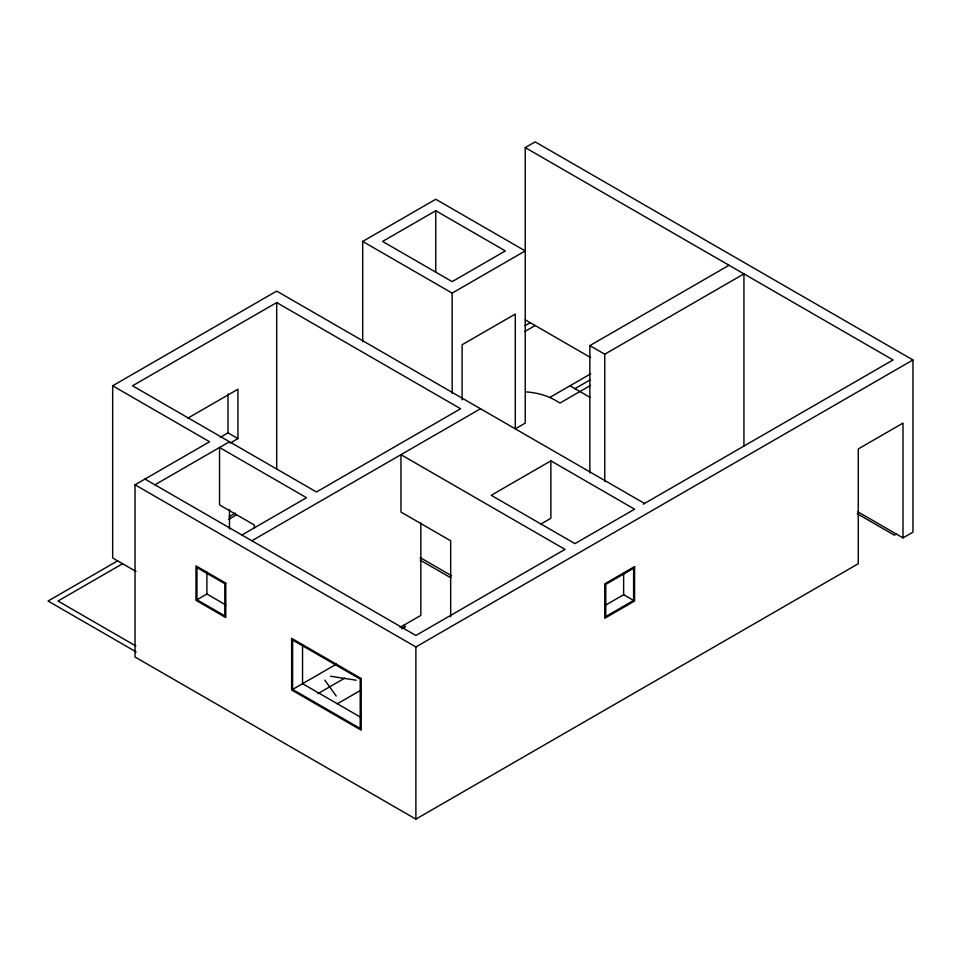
<?xml version="1.0" encoding="UTF-8"?>
<svg xmlns="http://www.w3.org/2000/svg" width="961" height="961" viewBox="0 0 961 961"><rect width="100%" height="100%" fill="white"/><g stroke="black" fill="none" stroke-linecap="round" stroke-linejoin="round"><path stroke-width="1.44" d="M135.969 571.435L112.665 557.981L112.665 385.793L276.696 291.087L644.531 503.456M362.693 241.439L435.765 199.263L525.235 250.917L452.163 293.105L362.693 241.439L362.693 341.768M462.109 399.92L462.109 344.759L515.3 314.055L515.3 428.846L525.235 423.104L525.235 147.598L535.181 141.868L912.95 359.967L912.95 532.154L903.004 537.896L857.753 511.769M276.696 302.571L132.546 385.793L316.469 491.984L460.619 408.749L276.696 302.571L276.696 468.776M435.765 210.735L382.574 241.439L452.163 281.621L505.354 250.917L435.765 210.735L435.765 272.131M187.815 418.179L237.932 389.241L237.932 438.6L230.22 443.057M903.004 537.896L903.004 423.104L858.269 448.931L858.269 563.723L415.885 819.132L135.033 657L135.033 484.8L209.594 441.76L112.665 385.793M220.273 437.315L227.985 432.858L237.932 438.6M154.925 484.8L229.475 441.76M117.638 560.852L48.05 601.033L136.126 651.882M525.018 325.659L530.208 322.668M122.612 563.723L57.996 601.033L135.885 646.008M524.802 331.521L535.181 325.527M229.15 516.682L235.493 513.018M228.694 519.348L236.31 514.952M241.908 535.025L306.523 497.714L219.54 447.502L219.54 504.897L254.329 524.982L254.329 527.961M251.854 540.767L480.5 408.749M589.85 472.884L589.85 345.624L729.039 265.26M589.85 345.624L604.769 354.225L743.946 273.873L743.946 446.06M196.957 599.76L224.802 615.833L224.802 583.687L196.957 567.627L196.957 599.76L206.903 594.018L225.883 604.986M549.764 397.458L590.703 373.829M574.942 388.664L590.402 379.739M590.547 385.397L560.035 403.019L554.809 400.004A49.203 28.41 0 0 0 525.667 391.872M550.881 460.86L491.227 495.299L574.942 543.638L634.596 509.198L550.881 460.86L550.881 518.267L540.562 524.213M292.612 689.421L360.207 728.45L360.207 679.091L292.612 640.062L292.612 689.421L336.35 664.171M400.052 627.389L420.846 615.376L420.846 522.952M401.806 628.89L405.626 626.68L403.452 625.431M643.305 504.165L893.069 359.967L525.235 147.598M317.911 693.638L344.711 678.166M135.033 484.8L415.885 646.945L912.95 359.967M337.275 703.812L360.651 690.322M604.673 605.67L623.653 594.715L633.599 600.457L633.599 568.311L605.766 584.384L605.766 616.53L633.599 600.457M896.301 534.028L894.343 535.157L857.272 513.751M330.572 676.256L356.147 680.208M525.235 319.797L590.595 357.528M569.969 385.793L590.174 397.458M420.161 557.584L451.634 575.759M420.137 560.083L450.733 577.753M144.979 479.058L415.885 635.473L564.996 549.38L400.965 454.673L400.965 512.069L450.673 540.767L450.673 616.794M361.048 717.459L302.547 683.679L302.547 644.795M324.83 680.136L336.206 696.052M623.653 572.804L623.653 594.715M604.769 354.225L604.769 481.497M452.163 293.105L452.163 393.421M415.885 646.945L415.885 819.132M229.475 509.594L229.475 528.97M227.985 393.974L227.985 432.858M206.903 572.107L206.903 594.018M634.596 566.594L604.769 583.808L604.769 618.247L634.596 601.033L634.596 566.594M225.787 583.123L195.972 565.897L195.972 600.337L225.787 617.551L225.787 583.123M361.204 678.514L291.615 638.344L291.615 689.998L361.204 730.168L361.204 678.514"/></g></svg>
